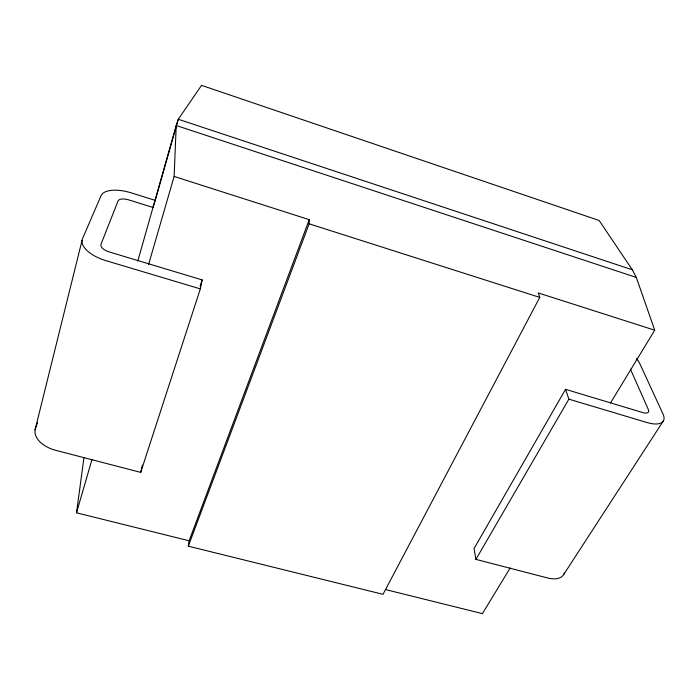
<?xml version="1.0" encoding="UTF-8"?>
<svg xmlns="http://www.w3.org/2000/svg" width="699" height="699" viewBox="0 0 699 699"><rect width="100%" height="100%" fill="white"/><g stroke="black" fill="none" stroke-linecap="round" stroke-linejoin="round"><path stroke-width="1.05" d="M654.727 330.199L538.213 292.925L539.768 297.407L383.008 594.325L188.311 546.181L309.124 223.802L309.238 219.661L174.13 176.436L176.209 125.505L178.28 119.258L201.565 85.365L599.104 220.473L632.342 269.805L636.308 277.424L654.727 330.199L610.515 402.921M309.238 219.661L189.149 540.79L76.506 512.813L83.924 457.915M188.311 546.181L189.149 540.79M200.325 288.888L202.151 279.915L109.262 251.946A10.459 4.91 15.7 0 1 100.979 244.274L118.079 200.928A9.646 4.194 16.6 0 1 128.765 199.897L152.985 207.463L155.265 200.395L131.386 192.898A27.331 11.874 16.6 0 0 101.093 195.633L82.526 238.691A29.611 13.919 15.7 0 0 105.995 260.666L200.325 288.888L140.7 472.384L55.754 450.339A26.44 16.322 12 0 1 35.614 427.788L37.571 422.712M140.7 472.384L142.386 465.088M35.055 429.868L82.036 240.465M137.808 261.015L176.209 125.505L636.308 277.424M155.37 200.036L178.28 119.258L632.342 269.805M76.506 512.813L92.015 459.365M148.581 264.458L174.13 176.436M200.132 286.118L202.151 279.915M630.428 369.107L648.401 409.649A9.393 3.932 30.2 0 1 642.696 412.559L565.543 389.326L474.053 548.558L475.914 559.375L547.684 577.994A24.002 13.386 33.4 0 0 564.521 572.691M475.914 559.375L568.881 399.155L565.543 389.326M510.183 567.946L482.415 613.635L385.813 589.633M563.831 574.333L663.473 420.754M568.881 399.155L647.021 422.537A26.614 11.149 30.2 0 0 663.019 414.061L639.725 363.489A24.552 9.751 28.8 0 0 636.422 358.648M309.124 223.802L539.768 297.407"/></g></svg>
